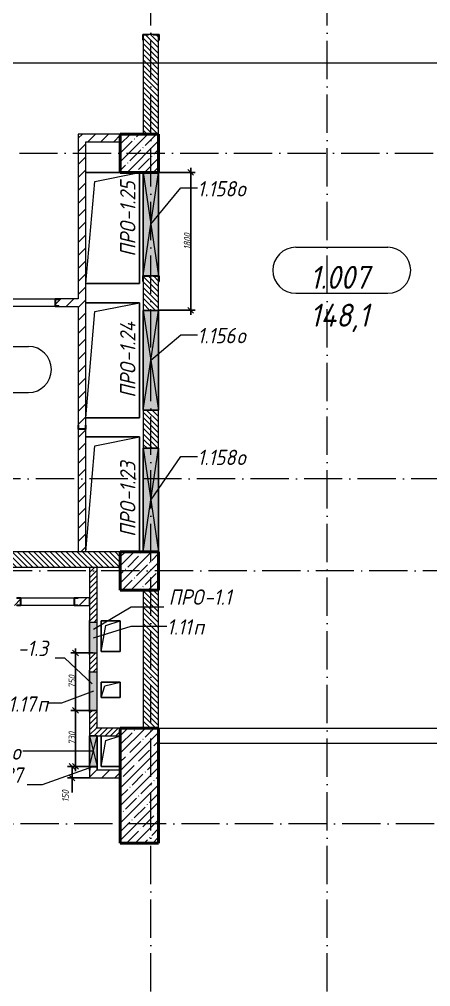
# Model space of a CAD drawing. Header units: millimetres. Extents: x -12989 to 629078, y -109036 to 555275.
# Drawn here: x 516745 to 522116, y 337050 to 349669 of the extents above; entities that cross this region are included whole.
import ezdxf

# ---------------------------------------------------------------- set-up
doc = ezdxf.new("R2010")
doc.units = ezdxf.units.MM
doc.linetypes.add('50_200_ШТРИХ_1Т_ш5_п1_п1_', pattern=[700, 500, -100, 0, -100])
for name, color, linetype, lineweight in [('A-____-____-DIMS', 7, 'Continuous', 9), ('A-DETL-GENF-OTLN', 7, 'Continuous', 9), ('A-FLOR-____-OTLN', 7, 'Continuous', 9), ('A-GENM-____-IDEN', 7, 'Continuous', 9), ('A-GENM-____-MCUT', 7, 'Continuous', 25), ('A-GENM-____-OTLN', 7, 'Continuous', 9), ('A-GENM-____-OTLN-1', 7, 'Continuous', 25), ('A-GLAZ-____-IDEN', 7, 'Continuous', 9), ('A-GLAZ-____-OTLN', 7, 'Continuous', 9), ('A-WALL-____-MCUT', 7, 'Continuous', 13), ('A-WALL-____-PATT-1', 7, 'Continuous', 9), ('A-WALL-FNSH-MCUT-1', 7, 'Continuous', 9), ('I-WALL-____-OTLN', 7, 'Continuous', 9), ('S-COLS-____-MCUT', 7, 'Continuous', 50), ('S-COLS-____-OTLN', 7, 'Continuous', 9), ('S-GRID-____-OTLN-1', 7, '50_200_ШТРИХ_1Т_ш5_п1_п1_', 9)]:
    doc.layers.add(name, color=color, linetype=linetype, lineweight=lineweight)
for name, color, linetype, lineweight, true_color in [('A-AREA-IDEN-1', 7, 'Continuous', 9, 0xaaaaaa), ('A-GLAZ-____-OTLN-1', 7, 'Continuous', 9, 0xc0c0c0), ('G-____-____-SYMB-1', 9, 'Continuous', 9, 0x808080)]:
    doc.layers.add(name, color=color, linetype=linetype, lineweight=lineweight, true_color=true_color)
doc.styles.add('ISOCPEUR_I', font='isocpeui.ttf', dxfattribs={"width": 0.9, "height": 2.5})
doc.styles.add('ISOCPEUR_I_11', font='isocpeui.ttf', dxfattribs={"width": 0.9, "height": 200})
doc.styles.add('ISOCPEUR_I_7', font='isocpeui.ttf', dxfattribs={"width": 0.9, "height": 90})
doc.dimstyles.new('ISO-1_8_0_9К_СРЕДНИЙ_Кладочные_1', dxfattribs={"dimscale": 304.8, "dimtxt": 89.638306, "dimasz": 0.246063, "dimexe": 0.19685, "dimexo": 0, "dimgap": 0, "dimtad": 1, "dimdec": 3, "dimrnd": 0.001, "dimdsep": 46, "dimtxsty": 'ISOCPEUR_I_7', "dimblk1": 'OBLIQUE', "dimblk2": 'OBLIQUE', "dimsah": 1, "dimcen": 0.09, "dimdle": 0.19685, "dimazin": 0, "dimtfac": 1, "dimtdec": 4, "dimtix": 1, "dimtmove": 0, "dimatfit": 3, "dimfxl": 1, "dimtvp": 1, "dimtolj": 1, "dimtzin": 0, "dimarcsym": 2})
doc.dimstyles.new('ISO-1_8_0_9К_СРЕДНИЙ_Кладочные_2', dxfattribs={"dimscale": 304.8, "dimtxt": 89.638306, "dimasz": 0.246063, "dimexe": 0.19685, "dimexo": 0, "dimgap": 0, "dimtad": 1, "dimdec": 3, "dimrnd": 0.001, "dimdsep": 46, "dimtxsty": 'ISOCPEUR_I_7', "dimblk1": 'OBLIQUE', "dimblk2": 'OBLIQUE', "dimsah": 1, "dimcen": 0.09, "dimdle": 0.19685, "dimazin": 0, "dimtfac": 1, "dimtdec": 4, "dimtix": 1, "dimtmove": 1, "dimatfit": 3, "dimfxl": 1, "dimtvp": 1, "dimtolj": 1, "dimtzin": 0, "dimarcsym": 2})
pattern_1 = [(45, (513013.31, 265891.49), (-84.85281, 84.85281), [])]
pattern_2 = [(135, (513013.31, 265891.49), (-35.35534, -35.35534), [])]
pattern_3 = [(45, (513013.31, 265891.49), (-35.35534, 35.35534), [])]

# ---------------------------------------------------------------- blocks, each defined once
blk = doc.blocks.new('BSC_Колонна _Прямоугольная - 500х500-V31-АР1_План отверстий 1 этажа в осях 1-64_Ю-ЯЯ')
at = {"layer": 'S-COLS-____-OTLN'}
h = blk.add_hatch(dxfattribs=at)
h.set_pattern_fill('FP_37', color=256, style=0, pattern_type=2)
h.set_pattern_definition([(45, (-5300, -76581.04), (-114.04925, 114.04925), []), (45, (-5185.95, -76581.04), (-114.04925, 114.04925), [201.613, -40.323, 3.353, -36.97])])
h.paths.add_polyline_path([(-250, -250), (250, -250), (250, 250), (-250, 250), (-250, 17)], flags=0)
at = {"layer": 'S-COLS-____-MCUT'}
for p, q in [((250, 250), (-250, 250)), ((-250, 250), (-250, -250)), ((250, -250), (250, 250)), ((-250, -250), (250, -250))]:
    blk.add_line(p, q, dxfattribs=at)
blk = doc.blocks.new('BSC_Колонна _Прямоугольная - 500х500-V61-АР1_План отверстий 1 этажа в осях 1-64_Ю-ЯЯ')
at = {"layer": 'S-COLS-____-OTLN'}
h = blk.add_hatch(dxfattribs=at)
h.set_pattern_fill('FP_69', color=256, style=0, pattern_type=2)
h.set_pattern_definition([(45, (-5300, -82031.04), (-114.04925, 114.04925), []), (45, (-5185.95, -82031.04), (-114.04925, 114.04925), [201.613, -40.323, 3.353, -36.97])])
h.paths.add_polyline_path([(-250, -250), (250, -250), (250, 250), (-250, 250)], flags=0)
at = {"layer": 'S-COLS-____-MCUT'}
for p, q in [((250, 250), (-250, 250)), ((-250, 250), (-250, -250)), ((250, -250), (250, 250)), ((-250, -250), (250, -250))]:
    blk.add_line(p, q, dxfattribs=at)
blk = doc.blocks.new('BSC_Колонна _Прямоугольная - 500х1500-25984399-АР1_План отверстий 1 этажа в осях 1-64_Ю-ЯЯ')
at = {"layer": 'S-COLS-____-OTLN'}
h = blk.add_hatch(dxfattribs=at)
h.set_pattern_fill('FP_183', color=256, style=0, pattern_type=2)
h.set_pattern_definition([(45, (-5300, -73781.04), (-114.04925, 114.04925), []), (45, (-5185.95, -73781.04), (-114.04925, 114.04925), [201.613, -40.323, 3.353, -36.97])])
h.paths.add_polyline_path([(-250, -750), (250, -750), (250, 750), (-250, 750), (-250, -412)], flags=0)
at = {"layer": 'S-COLS-____-MCUT'}
for p, q in [((250, 750), (-250, 750)), ((-250, 750), (-250, -750)), ((250, -750), (250, 750)), ((-250, -750), (250, -750))]:
    blk.add_line(p, q, dxfattribs=at)
blk = doc.blocks.new('154_Фахверк_СКБ_Швеллер - Тип_100_4010-27736299-АР1_План отверстий 1 этажа в осях 1-64_Ю-ЯЯ')
at = {"layer": 'A-GENM-____-MCUT'}
for p, q in [((175, 50), (125, 50)), ((125, 50), (125, -50)), ((128, 47), (175, 47)), ((128, -47), (128, 47)), ((175, 47), (175, 50)), ((125, -50), (175, -50)), ((175, -47), (128, -47)), ((175, -50), (175, -47))]:
    blk.add_line(p, q, dxfattribs=at)
blk = doc.blocks.new('Фахверк_СКБ_Уголок - 200_3600-28062453-АР1_План отверстий 1 этажа в осях 1-64_Ю-ЯЯ')
at = {"layer": 'A-GENM-____-MCUT'}
for p, q in [((200, 156), (125, 156)), ((125, 156), (125, 81)), ((131, 81), (131, 150)), ((131, 150), (200, 150)), ((200, 150), (200, 156)), ((125, 81), (131, 81)), ((131, 19), (125, 19)), ((125, 19), (125, -56)), ((131, -50), (131, 19)), ((125, -56), (200, -56)), ((200, -50), (131, -50)), ((200, -56), (200, -50))]:
    blk.add_line(p, q, dxfattribs=at)
blk = doc.blocks.new('154_Стойка_СКБ_Швеллер - СМ-2230_100-28215779-АР1_План отверстий 1 этажа в осях 1-64_Ю-ЯЯ')
at = {"layer": 'A-GENM-____-MCUT'}
for p, q in [((171, 50), (125, 50)), ((125, 50), (125, -50)), ((129.5, 42.4), (171, 42.4)), ((129.5, -42.4), (129.5, 42.4)), ((171, 42.4), (171, 50)), ((125, -50), (171, -50)), ((171, -42.4), (129.5, -42.4)), ((171, -50), (171, -42.4))]:
    blk.add_line(p, q, dxfattribs=at)
blk = doc.blocks.new('AR_Отверстие Ниша - Лючок-32401620-АР1_План отверстий 1 этажа в осях 1-64_Ю-ЯЯ')
at = {"layer": 'A-GLAZ-____-OTLN'}
blk.add_hatch(color=256, dxfattribs=at).paths.add_polyline_path([(250, -50), (250, 50), (-250, 50), (-250, -50), (28, -50)], flags=0)
for p, q in [((250, 50), (-250, 50)), ((-250, 50), (-250, -50)), ((250, -50), (250, 50)), ((-250, -50), (250, -50))]:
    blk.add_line(p, q, dxfattribs=at)
blk = doc.blocks.new('Л_Общий_Лючок - Лючок-29683801-АР1_План отверстий 1 этажа в осях 1-64_Ю-ЯЯ')
at = {"layer": 'A-GLAZ-____-OTLN-1'}
blk.add_hatch(color=256, dxfattribs=at).paths.add_polyline_path([(-24, 6), (-24, 0), (524, 0), (524, 6), (0, 6)], flags=0)
at = {"layer": 'A-GLAZ-____-OTLN'}
for p, q in [((524, 6), (-24, 6)), ((-24, 6), (-24, 0)), ((524, 6), (524, 0))]:
    blk.add_line(p, q, dxfattribs=at)
blk = doc.blocks.new('AR_Отверстие Ниша - Лючок-32404422-АР1_План отверстий 1 этажа в осях 1-64_Ю-ЯЯ')
at = {"layer": 'A-GLAZ-____-OTLN'}
blk.add_hatch(color=256, dxfattribs=at).paths.add_polyline_path([(200, -50), (200, 50), (-200, 50), (-200, -50)], flags=0)
for p, q in [((200, 50), (-200, 50)), ((-200, 50), (-200, -50)), ((200, -50), (200, 50)), ((-200, -50), (200, -50))]:
    blk.add_line(p, q, dxfattribs=at)
blk = doc.blocks.new('Л_Общий_Лючок - Лючок-29759662-АР1_План отверстий 1 этажа в осях 1-64_Ю-ЯЯ')
at = {"layer": 'A-GLAZ-____-OTLN-1'}
blk.add_hatch(color=256, dxfattribs=at).paths.add_polyline_path([(-24, 0), (424, 0), (424, 6), (-24, 6)], flags=0)
at = {"layer": 'A-GLAZ-____-OTLN'}
for p, q in [((424, 6), (-24, 6)), ((-24, 6), (-24, 0)), ((424, 6), (424, 0))]:
    blk.add_line(p, q, dxfattribs=at)
blk = doc.blocks.new('AR_Отверстие прямоугольное _в плите_ - AR_Отверстие прямоугольное _в плите_-V178-АР1_План отверстий 1 этажа в осях 1-64_Ю-ЯЯ')
at = {"layer": 'A-GENM-____-OTLN'}
for p, q in [((125, 100), (-125, 100)), ((-125, 100), (-125, -100)), ((-125, -100), (-75, 50)), ((-75, 50), (125, 100)), ((125, -100), (125, 100)), ((-125, -100), (125, -100))]:
    blk.add_line(p, q, dxfattribs=at)
blk = doc.blocks.new('AR_Отверстие прямоугольное _в плите_ - AR_Отверстие прямоугольное _в плите_-V189-АР1_План отверстий 1 этажа в осях 1-64_Ю-ЯЯ')
at = {"layer": 'A-GENM-____-OTLN'}
for p, q in [((125, 200), (-125, 200)), ((-125, 200), (-125, -200)), ((-125, -200), (-63, 137)), ((-63, 137), (125, 200)), ((125, -200), (125, 200)), ((-125, -200), (125, -200))]:
    blk.add_line(p, q, dxfattribs=at)
blk = doc.blocks.new('AR_Отверстие прямоугольное _в плите_ - AR_Отверстие прямоугольное _в плите_-30602883-АР1_План отверстий 1 этажа в осях 1-64_Ю-ЯЯ')
at = {"layer": 'A-GENM-____-OTLN'}
for p, q in [((350, 750), (-350, 750)), ((-350, -750), (-233, 633)), ((-233, 633), (350, 750)), ((350, -750), (350, 750))]:
    blk.add_line(p, q, dxfattribs=at)
blk = doc.blocks.new('AR_Отверстие прямоугольное _в плите_ - AR_Отверстие прямоугольное _в плите_-V233-АР1_План отверстий 1 этажа в осях 1-64_Ю-ЯЯ')
at = {"layer": 'A-GENM-____-OTLN'}
for p, q in [((350, 750), (-350, 750)), ((-350, -750), (-233, 633)), ((-233, 633), (350, 750)), ((350, -750), (350, 750)), ((-350, -750), (350, -750))]:
    blk.add_line(p, q, dxfattribs=at)
blk = doc.blocks.new('AR_Отверстие прямоугольное _в плите_ - AR_Отверстие прямоугольное _в плите_-30602890-АР1_План отверстий 1 этажа в осях 1-64_Ю-ЯЯ')
at = {"layer": 'A-GENM-____-OTLN'}
for p, q in [((100, 725), (-350, 725)), ((-233, 608), (350, 725)), ((350, -725), (350, 725)), ((-350, -725), (-233, 608)), ((-350, -725), (350, -725))]:
    blk.add_line(p, q, dxfattribs=at)
blk = doc.blocks.new('AR_Отверстие прямоугольное _в плите_ - AR_Отверстие прямоугольное _в плите_-V243-АР1_План отверстий 1 этажа в осях 1-64_Ю-ЯЯ')
at = {"layer": 'A-GENM-____-OTLN'}
for p, q in [((-125, 200), (-125, -200)), ((-125, -200), (-63, 137)), ((-63, 137), (125, 200)), ((-125, -200), (125, -200))]:
    blk.add_line(p, q, dxfattribs=at)
blk = doc.blocks.new('AR_Отверстие прямоугольное _в стене_ - AR_Отверстие прямоугольное _в стене__ОВ-36652692-АР1_План отверстий 1 этажа в осях 1-64_Ю-ЯЯ')
at = {"layer": 'A-GLAZ-____-OTLN'}
blk.add_hatch(color=256, dxfattribs=at).paths.add_polyline_path([(-675, -100), (675, -100), (675, 100), (-675, 100)], flags=0)
at = {"layer": 'A-DETL-GENF-OTLN'}
for p, q in [((-675, 100), (675, 100)), ((675, 100), (-675, -100)), ((-675, 100), (675, -100)), ((675, 100), (-675, 100)), ((675, 100), (675, -100)), ((675, -100), (675, 100)), ((675, -100), (-675, -100)), ((-675, -100), (675, -100))]:
    blk.add_line(p, q, dxfattribs=at)
blk = doc.blocks.new('AR_Отверстие прямоугольное _в стене_ - AR_Отверстие прямоугольное _в стене__ОВ-36652140-АР1_План отверстий 1 этажа в осях 1-64_Ю-ЯЯ')
at = {"layer": 'A-GLAZ-____-OTLN'}
blk.add_hatch(color=256, dxfattribs=at).paths.add_polyline_path([(-650, -100), (650, -100), (650, 100), (-650, 100)], flags=0)
at = {"layer": 'A-DETL-GENF-OTLN'}
for p, q in [((-650, -100), (-650, 100)), ((-650, 100), (650, 100)), ((650, 100), (-650, -100)), ((-650, 100), (650, -100)), ((650, 100), (-650, 100)), ((-650, 100), (-650, -100)), ((650, 100), (650, -100)), ((650, -100), (650, 100)), ((650, -100), (-650, -100)), ((-650, -100), (650, -100))]:
    blk.add_line(p, q, dxfattribs=at)
blk = doc.blocks.new('AR_Отверстие прямоугольное _в стене_ - AR_Отверстие прямоугольное _в стене__ОВ-36656191-АР1_План отверстий 1 этажа в осях 1-64_Ю-ЯЯ')
at = {"layer": 'A-GLAZ-____-OTLN'}
blk.add_hatch(color=256, dxfattribs=at).paths.add_polyline_path([(-200, 50), (-200, -50), (200, -50), (200, 50)], flags=0)
at = {"layer": 'A-DETL-GENF-OTLN'}
for p, q in [((-200, 50), (200, 50)), ((200, 50), (-200, -50)), ((-200, 50), (200, -50)), ((200, 50), (-200, 50)), ((200, 50), (200, -50)), ((200, -50), (200, 50)), ((200, -50), (-200, -50)), ((-200, -50), (200, -50))]:
    blk.add_line(p, q, dxfattribs=at)
blk = doc.blocks.new('AR_Отверстие прямоугольное _в стене_ - AR_Отверстие прямоугольное _в стене__ОВ-36652914-АР1_План отверстий 1 этажа в осях 1-64_Ю-ЯЯ')
at = {"layer": 'A-GLAZ-____-OTLN'}
blk.add_hatch(color=256, dxfattribs=at).paths.add_polyline_path([(-675, 31), (-675, -100), (675, -100), (675, 100), (-675, 100)], flags=0)
at = {"layer": 'A-DETL-GENF-OTLN'}
for p, q in [((-675, 100), (675, 100)), ((675, 100), (-675, -100)), ((-675, 100), (675, -100)), ((675, 100), (-675, 100)), ((-675, -31), (-675, 31)), ((-675, 31), (-675, -31)), ((675, -100), (-675, -100)), ((-675, -100), (675, -100))]:
    blk.add_line(p, q, dxfattribs=at)
blk = doc.blocks.new('154_Фахверк_СКБ_Швеллер - Тип_100_4010_1-36655149-АР1_План отверстий 1 этажа в осях 1-64_Ю-ЯЯ')
at = {"layer": 'A-GENM-____-MCUT'}
for p, q in [((175, 50), (125, 50)), ((125, 50), (125, -50)), ((128, 47), (175, 47)), ((128, -47), (128, 47)), ((175, 47), (175, 50)), ((125, -50), (175, -50)), ((175, -47), (128, -47)), ((175, -50), (175, -47))]:
    blk.add_line(p, q, dxfattribs=at)
blk = doc.blocks.new('_Oblique')
at = {"color": 0, "linetype": 'ByBlock', "lineweight": -2}
blk.add_line((-0.5, -0.5), (0.5, 0.5), dxfattribs=at)
blk = doc.blocks.new('*D5592')
at = {"layer": 'A-____-____-DIMS', "color": 0, "lineweight": -2, "transparency": 16777216}
for p, q in [((517711, 339923), (517374, 339923)), ((517434, 339923), (517434, 339713)), ((517663, 339773), (517374, 339773)), ((517434, 339773), (517434, 339582))]:
    blk.add_line(p, q, dxfattribs=at)
at = {"layer": 'Defpoints', "color": 0, "transparency": 16777216}
for p in [(517434, 339923), (517711, 339923), (517663, 339773)]:
    blk.add_point(p, dxfattribs=at)
at = {"layer": 'A-____-____-DIMS', "color": 0, "lineweight": -2, "transparency": 16777216, "xscale": 75, "yscale": 75, "zscale": 75}
for p, rotation in [((517434, 339923), 90), ((517434, 339773), 270)]:
    blk.add_blockref('_Oblique', p, dxfattribs=dict(at, rotation=rotation))
at = {"layer": 'A-____-____-DIMS', "color": 0, "transparency": 16777216, "insert": (517303, 339458), "char_height": 90, "width": 368.21, "attachment_point": 1, "rotation": 90, "line_spacing_factor": 1.149209, "style": 'ISOCPEUR_I_7'}
blk.add_mtext('\\A1;150', dxfattribs=at)
blk = doc.blocks.new('*D5593')
at = {"layer": 'A-____-____-DIMS', "color": 0, "lineweight": -2, "transparency": 16777216}
for p, q in [((517755, 340653), (517419, 340653)), ((517479, 339863), (517479, 340713)), ((517711, 339923), (517419, 339923))]:
    blk.add_line(p, q, dxfattribs=at)
at = {"layer": 'Defpoints', "color": 0, "transparency": 16777216}
for p in [(517479, 340653), (517755, 340653), (517711, 339923)]:
    blk.add_point(p, dxfattribs=at)
at = {"layer": 'A-____-____-DIMS', "color": 0, "lineweight": -2, "transparency": 16777216, "xscale": 75, "yscale": 75, "zscale": 75}
for p, rotation in [((517479, 340653), 90), ((517479, 339923), 270)]:
    blk.add_blockref('_Oblique', p, dxfattribs=dict(at, rotation=rotation))
at = {"layer": 'A-____-____-DIMS', "color": 0, "transparency": 16777216, "insert": (517433, 340288), "char_height": 90, "width": 409.58, "attachment_point": 5, "rotation": 90, "style": 'ISOCPEUR_I_7'}
blk.add_mtext('\\A1;730', dxfattribs=at)
blk = doc.blocks.new('*D5594')
at = {"layer": 'A-____-____-DIMS', "color": 0, "lineweight": -2, "transparency": 16777216}
for p, q in [((517711, 341403), (517419, 341403)), ((517479, 340593), (517479, 341463)), ((517755, 340653), (517419, 340653))]:
    blk.add_line(p, q, dxfattribs=at)
at = {"layer": 'Defpoints', "color": 0, "transparency": 16777216}
for p in [(517479, 341403), (517711, 341403), (517755, 340653)]:
    blk.add_point(p, dxfattribs=at)
at = {"layer": 'A-____-____-DIMS', "color": 0, "lineweight": -2, "transparency": 16777216, "xscale": 75, "yscale": 75, "zscale": 75}
for p, rotation in [((517479, 341403), 90), ((517479, 340653), 270)]:
    blk.add_blockref('_Oblique', p, dxfattribs=dict(at, rotation=rotation))
at = {"layer": 'A-____-____-DIMS', "color": 0, "transparency": 16777216, "insert": (517433, 341028), "char_height": 90, "width": 409.58, "attachment_point": 5, "rotation": 90, "style": 'ISOCPEUR_I_7'}
blk.add_mtext('\\A1;750', dxfattribs=at)
blk = doc.blocks.new('*D5641')
at = {"layer": 'A-____-____-DIMS', "color": 0, "lineweight": -2, "transparency": 16777216}
for p, q in [((518569, 347673), (519043, 347673)), ((518983, 345813), (518983, 347733)), ((518569, 345873), (519043, 345873))]:
    blk.add_line(p, q, dxfattribs=at)
at = {"layer": 'Defpoints', "color": 0, "transparency": 16777216}
for p in [(518569, 347673), (518983, 347673), (518569, 345873)]:
    blk.add_point(p, dxfattribs=at)
at = {"layer": 'A-____-____-DIMS', "color": 0, "lineweight": -2, "transparency": 16777216, "xscale": 75, "yscale": 75, "zscale": 75}
for p, rotation in [((518983, 347673), 90), ((518983, 345873), 270)]:
    blk.add_blockref('_Oblique', p, dxfattribs=dict(at, rotation=rotation))
at = {"layer": 'A-____-____-DIMS', "color": 0, "transparency": 16777216, "insert": (518938, 346773), "char_height": 90, "width": 504.73, "attachment_point": 5, "rotation": 90, "style": 'ISOCPEUR_I_7'}
blk.add_mtext('\\A1;1800', dxfattribs=at)
blk = doc.blocks.new('AAR_СКБ_Марка_помещения_1_5 ммп - Номер _ Площадь-27962135-АИ_План этажа_Стены_1')
at = {"layer": 'A-AREA-IDEN-1'}
for p, q in [((-2.987, 3), (3.013, 3)), ((-2.987, 0), (3.013, 0))]:
    blk.add_line(p, q, dxfattribs=at)
for centre, start, end in [((-2.987, 1.5), 90, 270), ((3.013, 1.5), 270, 90)]:
    blk.add_arc(centre, 1.5, start, end, dxfattribs=at)

msp = doc.modelspace()

# ---------------------------------------------------------------- hatches: boundary and pattern name
at = {"layer": 'A-WALL-____-PATT-1'}
h = msp.add_hatch(dxfattribs=at)
h.set_pattern_fill('FP_6', color=256, style=0, pattern_type=2)
h.set_pattern_definition(pattern_2)
h.paths.add_polyline_path([(518563.3109, 348172.5335), (518563.3109, 349466.5335), (518494.3109, 349466.5335), (518494.3109, 349472.5335), (518432.3109, 349472.5335), (518432.3109, 349466.5335), (518363.3109, 349466.5335), (518363.3109, 348172.5335)], flags=0)
h = msp.add_hatch(dxfattribs=at)
h.set_pattern_fill('FP_4', color=256, style=0, pattern_type=2)
h.set_pattern_definition(pattern_1)
h.paths.add_polyline_path([(517513.3109, 348072.5335), (518063.3109, 348072.5335), (518063.3109, 348172.5335), (517513.3109, 348172.5335)], flags=0)
h = msp.add_hatch(dxfattribs=at)
h.set_pattern_fill('FP_4', color=256, style=0, pattern_type=2)
h.set_pattern_definition(pattern_1)
h.paths.add_polyline_path([(517610.3109, 342722.5335), (517613.3109, 342722.5335), (517613.3109, 344322.5335), (517513.3109, 344322.5335), (517513.3109, 342722.5335), (517516.3109, 342722.5335)], flags=0)
h.paths.add_polyline_path([(517563.2171, 344325.5335), (517610.3109, 344325.5335), (517610.3109, 344372.5335), (517613.3109, 344372.5335), (517613.3109, 348072.5335), (517513.3109, 348072.5335), (517513.3109, 344372.5335), (517516.3109, 344372.5335), (517516.3109, 344325.5335)], flags=0)
h = msp.add_hatch(dxfattribs=at)
h.set_pattern_fill('FP_6', color=256, style=0, pattern_type=2)
h.set_pattern_definition(pattern_2)
h.paths.add_polyline_path([(518563.3109, 344072.5335), (518563.3109, 344572.5335), (518363.3109, 344572.5335), (518363.3109, 344072.5335)], flags=0)
h.paths.add_polyline_path([(518363.3109, 345872.5335), (518563.3109, 345872.5335), (518563.3109, 346316.5335), (518494.3109, 346316.5335), (518494.3109, 346322.5335), (518432.3109, 346322.5335), (518432.3109, 346316.5335), (518363.3109, 346316.5335), (518363.3109, 346116.5335)], flags=0)
h = msp.add_hatch(dxfattribs=at)
h.set_pattern_fill('FP_4', color=256, style=0, pattern_type=2)
h.set_pattern_definition(pattern_1)
h.paths.add_polyline_path([(517513.3109, 345922.5335), (517513.3109, 346022.5335), (517259.3109, 346022.5335), (517259.3109, 346014.9335), (517217.8109, 346014.9335), (517217.8109, 345930.1335), (517259.3109, 345930.1335), (517259.3109, 345922.5335)], flags=0)
h.paths.add_polyline_path([(516017.3109, 345922.5335), (516017.3109, 345930.1335), (516058.8109, 345930.1335), (516058.8109, 346014.9335), (516017.3109, 346014.9335), (516017.3109, 346022.5335), (513863.3109, 346022.5335), (513863.3109, 345922.5335), (514765.4028, 345922.5335)], flags=0)
h = msp.add_hatch(dxfattribs=at)
h.set_pattern_fill('FP_6', color=256, style=0, pattern_type=2)
h.set_pattern_definition(pattern_2)
h.paths.add_polyline_path([(518063.3109, 342522.5335), (518063.3109, 342722.5335), (514563.3109, 342722.5335), (514563.3109, 342522.5335), (516532.9035, 342522.5335)], flags=0)
h.paths.add_polyline_path([(514313.3109, 342522.5335), (514313.3109, 342722.5335), (514213.3109, 342722.5335), (514213.3109, 342522.5335)], flags=0)
h.paths.add_polyline_path([(513863.3109, 342522.5335), (513863.3109, 342722.5335), (511063.3109, 342722.5335), (511063.3109, 342522.5335), (512997.9022, 342522.5335)], flags=0)
h = msp.add_hatch(dxfattribs=at)
h.set_pattern_fill('FP_5', color=256, style=0, pattern_type=2)
h.set_pattern_definition(pattern_3)
h.paths.add_polyline_path([(517763.3109, 340422.5335), (517763.3109, 340652.5335), (517663.3109, 340652.5335), (517663.3109, 340422.5335)], flags=0)
h.paths.add_polyline_path([(517763.3109, 341152.5335), (517763.3109, 341402.5335), (517663.3109, 341402.5335), (517663.3109, 341152.5335)], flags=0)
h.paths.add_polyline_path([(517663.3109, 341802.5335), (517763.3109, 341802.5335), (517763.3109, 342522.5335), (517663.3109, 342522.5335), (517663.3109, 342489.1708)], flags=0)
h = msp.add_hatch(dxfattribs=at)
h.set_pattern_fill('FP_4', color=256, style=0, pattern_type=2)
h.set_pattern_definition(pattern_1)
h.paths.add_polyline_path([(517663.3109, 342022.5335), (517663.3109, 342122.5335), (517513.3109, 342122.5335), (517513.3109, 342119.5335), (517466.3109, 342119.5335), (517466.3109, 342025.5335), (517513.3109, 342025.5335), (517513.3109, 342022.5335), (517563.3109, 342022.5335)], flags=0)
h.paths.add_polyline_path([(515813.3109, 342022.5335), (515813.3109, 342025.5335), (515860.3109, 342025.5335), (515860.3109, 342119.5335), (515813.3109, 342119.5335), (515813.3109, 342122.5335), (515663.3109, 342122.5335), (515663.3109, 342022.5335)], flags=0)
h.paths.add_polyline_path([(516713.3109, 342022.5335), (516713.3109, 342025.5335), (516760.3109, 342025.5335), (516760.3109, 342119.5335), (516713.3109, 342119.5335), (516713.3109, 342122.5335), (516613.3109, 342122.5335), (516613.3109, 342119.5335), (516566.3109, 342119.5335), (516566.3109, 342025.5335), (516613.3109, 342025.5335), (516613.3109, 342022.5335)], flags=0)
h = msp.add_hatch(dxfattribs=at)
h.set_pattern_fill('FP_6', color=256, style=0, pattern_type=2)
h.set_pattern_definition(pattern_2)
h.paths.add_polyline_path([(518563.3109, 340422.5335), (518563.3109, 342222.5335), (518363.3109, 342222.5335), (518363.3109, 340422.5335)], flags=0)
h = msp.add_hatch(dxfattribs=at)
h.set_pattern_fill('FP_5', color=256, style=0, pattern_type=2)
h.set_pattern_definition(pattern_3)
h.paths.add_polyline_path([(518063.3109, 340322.5335), (518063.3109, 340422.5335), (517663.3109, 340422.5335), (517663.3109, 340322.5335), (517763.3109, 340322.5335)], flags=0)
h = msp.add_hatch(dxfattribs=at)
h.set_pattern_fill('FP_4', color=256, style=0, pattern_type=2)
h.set_pattern_definition(pattern_1)
h.paths.add_polyline_path([(517763.3109, 339772.5335), (518063.3109, 339772.5335), (518063.3109, 339872.5335), (517663.3109, 339872.5335), (517663.3109, 339772.5335), (517760.3109, 339772.5335)], flags=0)
h = msp.add_hatch(dxfattribs=at)
h.set_pattern_fill('FP_4', color=256, style=0, pattern_type=2)
h.set_pattern_definition(pattern_1)
h.paths.add_polyline_path([(517713.3109, 339872.5335), (517760.3109, 339872.5335), (517760.3109, 339919.5335), (517666.3109, 339919.5335), (517666.3109, 339872.5335)], flags=0)

# ---------------------------------------------------------------- linework, layer by layer
at = {"layer": 'A-FLOR-____-OTLN'}
for p, q in [((517613.3109, 347672.5335), (518063.3109, 347672.5335)), ((518313.3109, 347672.5335), (518313.3109, 346222.5335)), ((518313.3109, 346222.5335), (517613.3109, 346222.5335)), ((517613.3109, 345972.5335), (518313.3109, 345972.5335)), ((518313.3109, 345972.5335), (518313.3109, 344472.5335)), ((518313.3109, 344472.5335), (517613.3109, 344472.5335)), ((517613.3109, 344222.5335), (518313.3109, 344222.5335)), ((518313.3109, 344222.5335), (518313.3109, 342722.5335)), ((517813.3109, 341822.5335), (518063.3109, 341822.5335)), ((517813.3109, 341422.5335), (517813.3109, 341822.5335)), ((518063.3109, 341822.5335), (518063.3109, 341422.5335)), ((518063.3109, 341422.5335), (517813.3109, 341422.5335)), ((517813.3109, 341022.5335), (518063.3109, 341022.5335)), ((517813.3109, 340822.5335), (517813.3109, 341022.5335)), ((518063.3109, 341022.5335), (518063.3109, 340822.5335)), ((518063.3109, 340822.5335), (517813.3109, 340822.5335)), ((517813.3109, 339922.5335), (517813.3109, 340322.5335)), ((518063.3109, 339922.5335), (517813.3109, 339922.5335))]:
    msp.add_line(p, q, dxfattribs=at)
at = {"layer": 'A-GENM-____-IDEN'}
for p, q in [((517714.8025, 341713.898), (518207.202, 342004.5764)), ((518207.202, 342004.5764), (518630.7347, 342004.5764)), ((517340.8307, 341336.0103), (517213.1216, 341336.0103)), ((517696.6115, 340998.1503), (517340.8307, 341336.0103)), ((517713.3109, 339922.5335), (517041.5035, 339682.0519)), ((517041.5035, 339682.0519), (516849.7081, 339682.0519))]:
    msp.add_line(p, q, dxfattribs=at)
at = {"layer": 'A-GLAZ-____-IDEN'}
for p, q in [((518463.3109, 346997.5335), (518852.0744, 347470.6548)), ((518852.0744, 347470.6548), (519070.9347, 347470.6548)), ((518463.3109, 345222.5335), (518852.0744, 345555.0547)), ((518852.0744, 345555.0547), (519070.9347, 345555.0547)), ((518463.3109, 343397.5335), (518852.0744, 343966.7973)), ((518852.0744, 343966.7973), (519070.9347, 343966.7973)), ((517713.3109, 341602.5335), (518207.202, 341754.2601)), ((518207.202, 341754.2601), (518671.6791, 341754.2601)), ((517713.3109, 340902.5335), (517293.7017, 340748.745)), ((517293.7017, 340748.745), (517122.8918, 340748.745)), ((517713.3109, 340122.5335), (516789.0435, 340122.5335))]:
    msp.add_line(p, q, dxfattribs=at)
at = {"layer": 'A-WALL-____-MCUT'}
for p, q in [((518494.3109, 349472.5335), (518432.3109, 349472.5335)), ((518363.3109, 349397.5335), (518363.3109, 348172.5335)), ((518563.3109, 348172.5335), (518563.3109, 349397.5335)), ((518363.3109, 346247.5335), (518363.3109, 345872.5335)), ((518563.3109, 345872.5335), (518563.3109, 346247.5335)), ((518363.3109, 344572.5335), (518363.3109, 344072.5335)), ((518563.3109, 344072.5335), (518563.3109, 344572.5335)), ((518063.3109, 342722.5335), (515063.3109, 342722.5335)), ((514563.3109, 342522.5335), (518063.3109, 342522.5335)), ((518363.3109, 342222.5335), (518363.3109, 340422.5335)), ((518563.3109, 340422.5335), (518563.3109, 342222.5335))]:
    msp.add_line(p, q, dxfattribs=at)
at = {"layer": 'A-WALL-FNSH-MCUT-1'}
for p, q in [((517513.3109, 348172.5335), (517513.3109, 346022.5335)), ((518063.3109, 348172.5335), (517513.3109, 348172.5335)), ((517613.3109, 344372.5335), (517613.3109, 348072.5335)), ((517613.3109, 348072.5335), (518063.3109, 348072.5335)), ((517513.3109, 346022.5335), (517259.3109, 346022.5335)), ((517259.3109, 345922.5335), (517513.3109, 345922.5335)), ((517513.3109, 345922.5335), (517513.3109, 344372.5335)), ((517513.3109, 344322.5335), (517513.3109, 342722.5335)), ((517613.3109, 342722.5335), (517613.3109, 344322.5335)), ((517663.3109, 342522.5335), (517663.3109, 341802.5335)), ((517763.3109, 341802.5335), (517763.3109, 342522.5335)), ((517663.3109, 342122.5335), (517513.3109, 342122.5335)), ((517663.3109, 342022.5335), (517663.3109, 342122.5335)), ((517513.3109, 342022.5335), (517663.3109, 342022.5335)), ((517663.3109, 341402.5335), (517663.3109, 341152.5335)), ((517763.3109, 341152.5335), (517763.3109, 341402.5335)), ((517663.3109, 340652.5335), (517663.3109, 340322.5335)), ((517763.3109, 340422.5335), (517763.3109, 340652.5335)), ((518063.3109, 340422.5335), (517763.3109, 340422.5335)), ((517763.3109, 340322.5335), (518063.3109, 340322.5335)), ((517663.3109, 339872.5335), (517663.3109, 339772.5335)), ((518063.3109, 339872.5335), (517763.3109, 339872.5335)), ((517663.3109, 339772.5335), (518063.3109, 339772.5335))]:
    msp.add_line(p, q, dxfattribs=at)
at = {"layer": 'G-____-____-SYMB-1'}
msp.add_line((508098.7087, 349100.5441), (617525.6647, 349100.5441), dxfattribs=at)
at = {"layer": 'I-WALL-____-OTLN'}
for p, q in [((516063.3109, 346022.5335), (517213.3109, 346022.5335)), ((517213.3109, 345922.5335), (516063.3109, 345922.5335)), ((516763.3109, 342122.5335), (517463.3109, 342122.5335)), ((517463.3109, 342022.5335), (516763.3109, 342022.5335)), ((518563.3109, 340422.5335), (522413.3109, 340422.5335)), ((522413.3109, 340222.5335), (518563.3109, 340222.5335))]:
    msp.add_line(p, q, dxfattribs=at)
at = {"layer": 'S-GRID-____-OTLN-1'}
for p, q in [((518463.3109, 318783.0794), (518463.3109, 356784.3429)), ((520763.3109, 318783.0794), (520763.3109, 356784.3429)), ((508344.5407, 347922.5335), (617087.7175, 347922.5335)), ((560167.9087, 343672.5335), (508344.5407, 343672.5335)), ((545618.3109, 342472.5335), (508344.5407, 342472.5335)), ((537563.3109, 339172.5335), (508344.5407, 339172.5335))]:
    msp.add_line(p, q, dxfattribs=at)

# ---------------------------------------------------------------- block references
at = {"layer": 'A-AREA-IDEN-1', "xscale": 199.9999999999999, "yscale": 199.9999999999999, "zscale": 199.9999999999999}
for p in [(520952.3981, 346094.8989), (516261.1808, 344801.1626)]:
    msp.add_blockref('AAR_СКБ_Марка_помещения_1_5 ммп - Номер _ Площадь-27962135-АИ_План этажа_Стены_1', p, dxfattribs=at)
at = {"layer": 'A-GENM-____-OTLN'}
for name, p in [('AR_Отверстие прямоугольное _в плите_ - AR_Отверстие прямоугольное _в плите_-30602890-АР1_План отверстий 1 этажа в осях 1-64_Ю-ЯЯ', (517963.3109, 346947.5335)), ('AR_Отверстие прямоугольное _в плите_ - AR_Отверстие прямоугольное _в плите_-V233-АР1_План отверстий 1 этажа в осях 1-64_Ю-ЯЯ', (517963.3109, 345222.5335)), ('AR_Отверстие прямоугольное _в плите_ - AR_Отверстие прямоугольное _в плите_-30602883-АР1_План отверстий 1 этажа в осях 1-64_Ю-ЯЯ', (517963.3109, 343472.5335)), ('AR_Отверстие прямоугольное _в плите_ - AR_Отверстие прямоугольное _в плите_-V189-АР1_План отверстий 1 этажа в осях 1-64_Ю-ЯЯ', (517938.3109, 341622.5335)), ('AR_Отверстие прямоугольное _в плите_ - AR_Отверстие прямоугольное _в плите_-V178-АР1_План отверстий 1 этажа в осях 1-64_Ю-ЯЯ', (517938.3109, 340922.5335)), ('AR_Отверстие прямоугольное _в плите_ - AR_Отверстие прямоугольное _в плите_-V243-АР1_План отверстий 1 этажа в осях 1-64_Ю-ЯЯ', (517938.3109, 340122.5335))]:
    msp.add_blockref(name, p, dxfattribs=at)
at = {"layer": 'A-GENM-____-OTLN-1'}
for name, p, rotation in [('Фахверк_СКБ_Уголок - 200_3600-28062453-АР1_План отверстий 1 этажа в осях 1-64_Ю-ЯЯ', (518413.3109, 349597.5335), 269.9999999999999), ('Фахверк_СКБ_Уголок - 200_3600-28062453-АР1_План отверстий 1 этажа в осях 1-64_Ю-ЯЯ', (518413.3109, 346447.5335), 269.9999999999999), ('154_Фахверк_СКБ_Швеллер - Тип_100_4010-27736299-АР1_План отверстий 1 этажа в осях 1-64_Ю-ЯЯ', (517563.3109, 344197.5335), 90), ('154_Фахверк_СКБ_Швеллер - Тип_100_4010_1-36655149-АР1_План отверстий 1 этажа в осях 1-64_Ю-ЯЯ', (516888.3109, 342072.5335), 180), ('154_Фахверк_СКБ_Швеллер - Тип_100_4010_1-36655149-АР1_План отверстий 1 этажа в осях 1-64_Ю-ЯЯ', (517713.3109, 340047.5335), 269.9999999999999)]:
    msp.add_blockref(name, p, dxfattribs=dict(at, rotation=rotation))
for name, p in [('154_Стойка_СКБ_Швеллер - СМ-2230_100-28215779-АР1_План отверстий 1 этажа в осях 1-64_Ю-ЯЯ', (517088.3109, 345972.5335)), ('154_Фахверк_СКБ_Швеллер - Тип_100_4010_1-36655149-АР1_План отверстий 1 этажа в осях 1-64_Ю-ЯЯ', (517338.3109, 342072.5335))]:
    msp.add_blockref(name, p, dxfattribs=at)
at = {"layer": 'A-GLAZ-____-OTLN'}
for name, p, rotation in [('AR_Отверстие прямоугольное _в стене_ - AR_Отверстие прямоугольное _в стене__ОВ-36652914-АР1_План отверстий 1 этажа в осях 1-64_Ю-ЯЯ', (518463.3109, 346997.5335), 89.99999999999993), ('AR_Отверстие прямоугольное _в стене_ - AR_Отверстие прямоугольное _в стене__ОВ-36652140-АР1_План отверстий 1 этажа в осях 1-64_Ю-ЯЯ', (518463.3109, 345222.5335), 89.99999999999993), ('AR_Отверстие прямоугольное _в стене_ - AR_Отверстие прямоугольное _в стене__ОВ-36652692-АР1_План отверстий 1 этажа в осях 1-64_Ю-ЯЯ', (518463.3109, 343397.5335), 89.99999999999993), ('Л_Общий_Лючок - Лючок-29759662-АР1_План отверстий 1 этажа в осях 1-64_Ю-ЯЯ', (517663.3109, 341402.5335), 90), ('AR_Отверстие Ниша - Лючок-32404422-АР1_План отверстий 1 этажа в осях 1-64_Ю-ЯЯ', (517713.3109, 341602.5335), 270), ('Л_Общий_Лючок - Лючок-29683801-АР1_План отверстий 1 этажа в осях 1-64_Ю-ЯЯ', (517663.3109, 340652.5335), 90), ('AR_Отверстие Ниша - Лючок-32401620-АР1_План отверстий 1 этажа в осях 1-64_Ю-ЯЯ', (517713.3109, 340902.5335), 270), ('AR_Отверстие прямоугольное _в стене_ - AR_Отверстие прямоугольное _в стене__ОВ-36656191-АР1_План отверстий 1 этажа в осях 1-64_Ю-ЯЯ', (517713.3109, 340122.5335), 89.99999999999993)]:
    msp.add_blockref(name, p, dxfattribs=dict(at, rotation=rotation))
at = {"layer": 'S-COLS-____-OTLN'}
for name, p in [('BSC_Колонна _Прямоугольная - 500х500-V61-АР1_План отверстий 1 этажа в осях 1-64_Ю-ЯЯ', (518313.3109, 347922.5335)), ('BSC_Колонна _Прямоугольная - 500х500-V31-АР1_План отверстий 1 этажа в осях 1-64_Ю-ЯЯ', (518313.3109, 342472.5335)), ('BSC_Колонна _Прямоугольная - 500х1500-25984399-АР1_План отверстий 1 этажа в осях 1-64_Ю-ЯЯ', (518313.3109, 339672.5335))]:
    msp.add_blockref(name, p, dxfattribs=at)

# ---------------------------------------------------------------- texts
at = {"layer": 'A-AREA-IDEN-1', "char_height": 300, "width": 900, "attachment_point": 8, "line_spacing_factor": 1.139951, "style": 'ISOCPEUR_I'}
for s, insert in [('\\pxqc,t8.46667,16.93333,25.4,33.86667,42.33333,50.8,59.26667,67.73333,76.2,84.66667,93.13333,101.6,110.06667,118.53333,127,135.46667,143.93333,152.4,160.86667,169.33333,177.8,186.26667,194.73333,203.2,211.66667,220.13333,228.6,237.06667,245.53333,254,262.46667,270.93333;{1.007}', (520926.969, 346153.2288)), ('\\pxqc,t8.46667,16.93333,25.4,33.86667,42.33333,50.8,59.26667,67.73333,76.2,84.66667,93.13333,101.6,110.06667,118.53333,127,135.46667,143.93333,152.4,160.86667,169.33333,177.8,186.26667,194.73333,203.2,211.66667,220.13333,228.6,237.06667,245.53333,254,262.46667,270.93333;{148,1}', (520926.969, 345589.2808))]:
    msp.add_mtext(s, dxfattribs=dict(at, insert=insert))
at = {"layer": 'A-GENM-____-IDEN', "char_height": 200, "attachment_point": 1, "rotation": 90, "style": 'ISOCPEUR_I_11'}
for s, insert, width in [('-1.25', (518061.4525, 347037.3043), 663.79725), ('ПРО', (518061.4525, 346572.9606), 562.784625), ('-1.24', (518061.4525, 345196.8758), 692.658), ('ПРО', (518061.4525, 344732.5321), 562.784625), ('-1.23', (518061.4525, 343381.9323), 663.79725), ('ПРО', (518061.4525, 342917.5885), 562.784625)]:
    msp.add_mtext(s, dxfattribs=dict(at, insert=insert, width=width))
at = {"layer": 'A-GENM-____-IDEN', "char_height": 200, "attachment_point": 1, "style": 'ISOCPEUR_I_11'}
for s, insert, width in [('ПРО', (518695.878, 342231.6925), 562.784625), ('-1.1', (519160.2218, 342231.6925), 461.772), ('-1.3', (516724.6087, 341563.1264), 505.063125), ('-1.27', (516272.3414, 339909.168), 663.79725)]:
    msp.add_mtext(s, dxfattribs=dict(at, insert=insert, width=width))
at = {"layer": 'A-GLAZ-____-IDEN', "char_height": 200, "attachment_point": 1, "style": 'ISOCPEUR_I_11'}
for s, insert, width in [('1.158', (519070.9347, 347558.2694), 620.506125), ('\\fISOCPEUR|b0|i1|c204|p34|;\\W.9;о', (519582.9034, 347558.2694), 158.734125), ('1.156', (519070.9347, 345642.6693), 620.506125), ('\\fISOCPEUR|b0|i1|c204|p34|;\\W.9;о', (519582.9034, 345642.6693), 158.734125), ('1.158', (519070.9347, 344054.4119), 620.506125), ('\\fISOCPEUR|b0|i1|c204|p34|;\\W.9;о', (519582.9034, 344054.4119), 158.734125), ('1.11', (518671.6791, 341841.8747), 418.480875), ('\\fISOCPEUR|b0|i1|c204|p34|;\\W.9;п', (519016.9604, 341841.8747), 158.734125), ('1.17', (516598.5332, 340836.3596), 461.772), ('\\fISOCPEUR|b0|i1|c204|p34|;\\W.9;п', (516979.5332, 340836.3596), 158.734125), ('\\fISOCPEUR|b0|i1|c204|p34|;\\W.9;о', (516646.3106, 340210.1481), 158.734125)]:
    msp.add_mtext(s, dxfattribs=dict(at, insert=insert, width=width))

# ---------------------------------------------------------------- dimensions: what is measured, and where the dimension line sits
at = {"layer": 'A-____-____-DIMS'}
for base, p1, p2, override, picture, middle in [((518982.8602, 347672.5335), (518569.3109, 345872.5335), (518569.3109, 347672.5335), {"dimpost": '<>', "dimfxl": 1800}, '*D5641', (518937.8602, 346772.5335)), ((517478.6496, 341402.5335), (517755.4541, 340652.5335), (517711.3342, 341402.5335), {"dimpost": '<>', "dimfxl": 751.296588}, '*D5594', (517433.0701, 341027.5335)), ((517478.6496, 340652.5335), (517711.2842, 339922.5335), (517755.4541, 340652.5335), {"dimpost": '<>', "dimfxl": 731.335069}, '*D5593', (517433.0701, 340287.5335))]:
    dim = msp.add_linear_dim(base=base, p1=p1, p2=p2, angle=90, dimstyle='ISO-1_8_0_9К_СРЕДНИЙ_Кладочные_2', override=override, dxfattribs=at)
    dim.commit()
    dim.dimension.update_dxf_attribs({"geometry": picture, "text_midpoint": middle})
dim = msp.add_linear_dim(base=(517433.6262, 339922.5335), p1=(517663.3109, 339772.5335), p2=(517711.2842, 339922.5335), angle=90, dimstyle='ISO-1_8_0_9К_СРЕДНИЙ_Кладочные_1', override={"dimpost": '<>', "dimfxl": 157.484716}, dxfattribs=at)
dim.commit()
dim.dimension.update_dxf_attribs({"geometry": '*D5592', "text_midpoint": (517363.4876, 339581.9807), "dimtype": 160, "text_rotation": 90})

doc.saveas('drawing.dxf')
